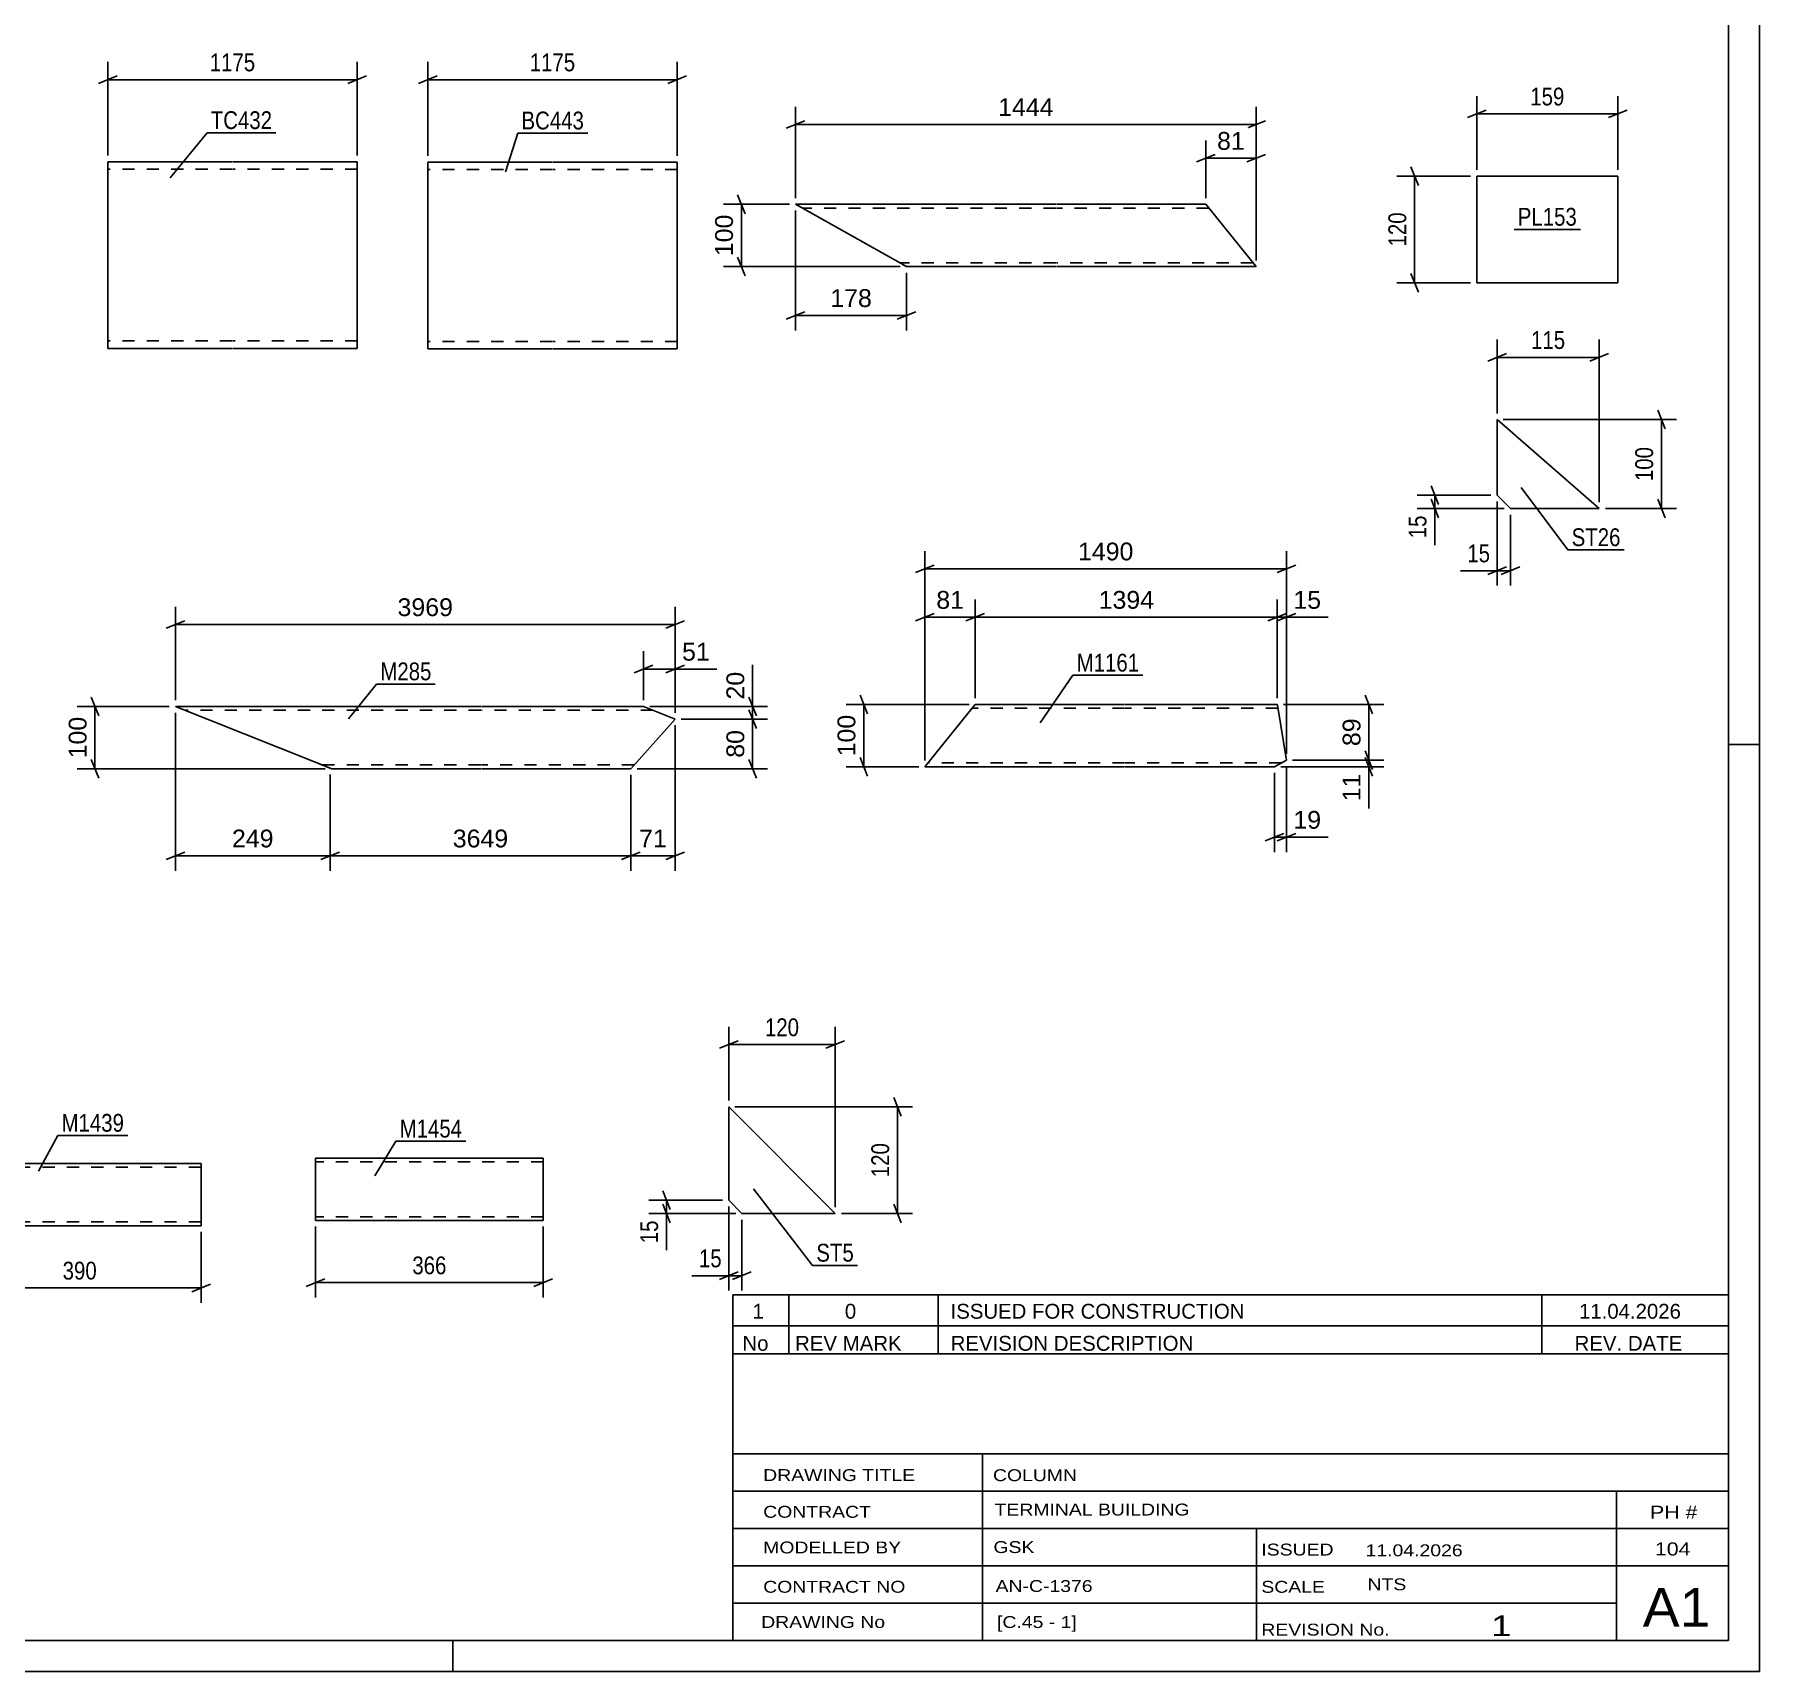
# Model space of a CAD drawing. Header units: millimetres. Extents: x 0 to 594, y 0 to 420.
# Drawn here: x 316.8 to 594, y 0 to 263.1 of the extents above; entities that cross this region are included whole.
import ezdxf

# ---------------------------------------------------------------- set-up
doc = ezdxf.new("R2010")
doc.units = ezdxf.units.MM
doc.linetypes.add('DXK_LINE_DOT2', pattern=[3.9198, 1.9599, -1.9599])
doc.styles.add('Arial', font='ARIAL.TTF', dxfattribs={"height": 0.2})
doc.styles.add('Arial Narrow', font='ARIALN.TTF', dxfattribs={"height": 0.2})

# ---------------------------------------------------------------- blocks, each defined once
blk = doc.blocks.new('Unknown-348436457-1131')
at = {"color": 5, "linetype": 'Continuous'}
for p, q in [((594, 0), (594, 420)), ((589, 5), (589, 415)), ((594, 149), (589, 149)), ((5, 5), (589, 5)), ((384, 0), (384, 5)), ((0, 0), (594, 0))]:
    blk.add_line(p, q, dxfattribs=at)
blk = doc.blocks.new('Part-348436457-12562 - 12561')
at = {"color": 2, "linetype": 'Continuous'}
for p, q in [((480.9, 235.79), (439.09, 235.79)), ((456.9, 225.79), (439.09, 235.79)), ((505, 235.79), (481, 235.79)), ((512.12, 226.99), (505, 235.79)), ((480.9, 225.79), (456.9, 225.79)), ((513.09, 225.79), (481, 225.79)), ((513.09, 225.79), (512.12, 226.99))]:
    blk.add_line(p, q, dxfattribs=at)
at = {"color": 7, "linetype": 'DXK_LINE_DOT2'}
for p, q in [((480.9, 235.19), (440.16, 235.19)), ((505.49, 235.19), (481, 235.19)), ((480.9, 226.39), (455.83, 226.39)), ((456.28, 226.14), (456.9, 225.79)), ((512.61, 226.39), (481, 226.39)), ((512.81, 226.14), (513.09, 225.79))]:
    blk.add_line(p, q, dxfattribs=at)
blk = doc.blocks.new('Part-348436457-8025 - 8024')
at = {"color": 2, "linetype": 'Continuous'}
for p, q in [((343.53, 81.64), (304.53, 81.64)), ((304.53, 81.64), (304.53, 71.73)), ((343.53, 72.84), (343.53, 81.64)), ((343.53, 71.64), (343.53, 72.84)), ((304.53, 71.73), (304.53, 71.64)), ((304.53, 71.64), (343.53, 71.64))]:
    blk.add_line(p, q, dxfattribs=at)
at = {"color": 7, "linetype": 'DXK_LINE_DOT2'}
for p, q in [((343.53, 81.04), (304.53, 81.04)), ((343.53, 81.04), (343.53, 80.99)), ((343.53, 80.99), (343.53, 81.04)), ((343.53, 80.9), (343.53, 80.99)), ((343.53, 80.99), (343.53, 80.9)), ((304.53, 72.24), (304.53, 72.28)), ((343.53, 72.24), (304.53, 72.24)), ((343.53, 72.28), (343.53, 72.61)), ((343.53, 72.24), (343.53, 72.28))]:
    blk.add_line(p, q, dxfattribs=at)
blk = doc.blocks.new('Part-348436457-12531 - 12530')
at = {"color": 2, "linetype": 'Continuous'}
for p, q in [((388.5, 155.09), (339.41, 155.09)), ((361.49, 146.29), (339.41, 155.09)), ((414.64, 155.09), (388.6, 155.09)), ((419.72, 153.06), (412.6, 145.09)), ((419.72, 153.06), (414.64, 155.09)), ((364.5, 145.09), (361.49, 146.29)), ((388.5, 145.09), (364.5, 145.09)), ((412.6, 145.09), (388.6, 145.09))]:
    blk.add_line(p, q, dxfattribs=at)
at = {"color": 7, "linetype": 'DXK_LINE_DOT2'}
for p, q in [((388.5, 154.49), (340.91, 154.49)), ((416.15, 154.49), (388.6, 154.49)), ((364.27, 145.18), (361.49, 146.29)), ((388.5, 145.69), (363, 145.69)), ((413.14, 145.69), (388.6, 145.69))]:
    blk.add_line(p, q, dxfattribs=at)
blk = doc.blocks.new('Part-348436457-12554 - 12553')
at = {"color": 2, "linetype": 'Continuous'}
for p, q in [((467.97, 155.41), (467, 154.21)), ((491.97, 155.41), (467.97, 155.41)), ((516.5, 155.41), (492.07, 155.41)), ((516.5, 155.41), (516.51, 155.32)), ((516.51, 155.32), (517.96, 146.47)), ((467, 154.21), (459.88, 145.41)), ((491.97, 145.41), (459.88, 145.41)), ((516.07, 145.41), (492.07, 145.41)), ((517.96, 146.47), (516.07, 145.41))]:
    blk.add_line(p, q, dxfattribs=at)
at = {"color": 7, "linetype": 'DXK_LINE_DOT2'}
for p, q in [((467.69, 155.06), (467.97, 155.41)), ((491.97, 154.81), (467.48, 154.81)), ((516.6, 154.81), (492.07, 154.81)), ((491.97, 146.01), (460.37, 146.01)), ((517.14, 146.01), (492.07, 146.01))]:
    blk.add_line(p, q, dxfattribs=at)
blk = doc.blocks.new('Part-348436457-8083 - 8082')
at = {"color": 2, "linetype": 'Continuous'}
for p, q in [((551.82, 201.2), (551.82, 189.05)), ((568.25, 186.91), (551.82, 201.2)), ((551.82, 189.05), (553.96, 186.91)), ((553.96, 186.91), (568.25, 186.91))]:
    blk.add_line(p, q, dxfattribs=at)
blk = doc.blocks.new('Part-348436457-7874 - 7873')
at = {"color": 2, "linetype": 'Continuous'}
for p, q in [((348.53, 242.64), (328.53, 242.64)), ((328.53, 215.04), (328.53, 242.64)), ((368.63, 242.64), (348.63, 242.64)), ((368.63, 242.64), (368.63, 241.93)), ((368.63, 241.93), (368.63, 240.24)), ((368.63, 212.64), (368.63, 240.24)), ((328.53, 215.04), (328.53, 212.64)), ((328.53, 212.64), (348.53, 212.64)), ((348.63, 212.64), (368.63, 212.64))]:
    blk.add_line(p, q, dxfattribs=at)
at = {"color": 7, "linetype": 'DXK_LINE_DOT2'}
for p, q in [((348.53, 241.44), (328.53, 241.44)), ((368.63, 241.44), (348.63, 241.44)), ((368.63, 241.93), (368.63, 241.44)), ((368.63, 240.24), (368.63, 241.15)), ((328.53, 212.82), (328.53, 215.04)), ((328.53, 213.84), (328.53, 213.93)), ((348.53, 213.84), (328.53, 213.84)), ((368.63, 213.84), (348.63, 213.84)), ((368.63, 213.84), (368.63, 213.93))]:
    blk.add_line(p, q, dxfattribs=at)
blk = doc.blocks.new('Part-348436457-7884 - 7883')
at = {"color": 2, "linetype": 'Continuous'}
for p, q in [((399.97, 242.57), (379.97, 242.57)), ((379.97, 214.97), (379.97, 242.57)), ((420.07, 242.57), (400.07, 242.57)), ((420.07, 242.57), (420.07, 241.87)), ((420.07, 241.87), (420.07, 240.17)), ((420.07, 212.57), (420.07, 240.17)), ((379.97, 214.97), (379.97, 212.57)), ((379.97, 212.57), (399.97, 212.57)), ((400.07, 212.57), (420.07, 212.57))]:
    blk.add_line(p, q, dxfattribs=at)
at = {"color": 7, "linetype": 'DXK_LINE_DOT2'}
for p, q in [((399.97, 241.37), (379.97, 241.37)), ((420.07, 241.37), (400.07, 241.37)), ((420.07, 241.87), (420.07, 241.37)), ((420.07, 240.17), (420.07, 241.09)), ((379.97, 212.75), (379.97, 214.97)), ((379.97, 213.77), (379.97, 213.86)), ((399.97, 213.77), (379.97, 213.77)), ((420.07, 213.77), (400.07, 213.77)), ((420.07, 213.77), (420.07, 213.86))]:
    blk.add_line(p, q, dxfattribs=at)
blk = doc.blocks.new('Part-348436457-7896 - 7895')
at = {"color": 2, "linetype": 'Continuous'}
for p, q in [((428.33, 90.75), (428.33, 75.75)), ((428.33, 90.75), (445.47, 73.61)), ((428.33, 75.75), (430.47, 73.61)), ((430.47, 73.61), (445.47, 73.61))]:
    blk.add_line(p, q, dxfattribs=at)
blk = doc.blocks.new('Part-348436457-7973 - 7972')
at = {"color": 2, "linetype": 'Continuous'}
for p, q in [((548.57, 223.19), (548.57, 240.33)), ((548.57, 240.33), (571.24, 240.33)), ((571.24, 240.33), (571.24, 223.19)), ((571.24, 223.19), (548.57, 223.19))]:
    blk.add_line(p, q, dxfattribs=at)
blk = doc.blocks.new('Part-348436457-8007 - 8006')
at = {"color": 2, "linetype": 'Continuous'}
for p, q in [((361.93, 82.49), (361.93, 81.29)), ((398.53, 82.49), (361.93, 82.49)), ((361.93, 73.69), (361.93, 81.29)), ((398.53, 82.49), (398.53, 82.4)), ((398.53, 82.4), (398.53, 81.29)), ((398.53, 72.49), (398.53, 81.29)), ((361.93, 72.58), (361.93, 73.69)), ((361.93, 72.49), (361.93, 72.58)), ((398.53, 72.49), (361.93, 72.49))]:
    blk.add_line(p, q, dxfattribs=at)
at = {"color": 7, "linetype": 'DXK_LINE_DOT2'}
for p, q in [((398.53, 81.89), (361.93, 81.89)), ((398.53, 81.29), (398.53, 82.14)), ((361.93, 73.69), (361.93, 72.84)), ((361.93, 73.09), (361.93, 73.13)), ((398.53, 73.09), (361.93, 73.09)), ((361.93, 72.49), (361.93, 72.49)), ((398.53, 73.09), (398.53, 73.13))]:
    blk.add_line(p, q, dxfattribs=at)
blk = doc.blocks.new('StraightDimension-348436457-12641 - 12561')
at = {"color": 7, "linetype": 'Continuous'}
for p, q in [((438.09, 235.79), (427.52, 235.79)), ((429.77, 237.29), (430.97, 234.29)), ((430.37, 225.79), (430.37, 235.79)), ((455.9, 225.79), (427.52, 225.79)), ((430.97, 224.29), (429.77, 227.29))]:
    blk.add_line(p, q, dxfattribs=at)
at = {"color": 0}
blk.add_wipeout([(429.62, 234.73), (425.42, 234.73), (425.42, 226.86), (429.62, 226.86)], dxfattribs=at)
at = {"color": 3, "style": 'Arial'}
blk.add_text('100', height=2.865, rotation=90.0002, dxfattribs=at).set_placement((429.02, 227.46))
blk = doc.blocks.new('StraightDimension-348436457-12585 - 12561')
at = {"color": 7, "linetype": 'Continuous'}
for p, q in [((439.09, 236.79), (439.09, 251.48)), ((513.09, 226.79), (513.09, 251.48)), ((440.59, 249.23), (437.59, 248.03)), ((439.09, 248.63), (513.09, 248.63)), ((511.59, 248.03), (514.59, 249.23))]:
    blk.add_line(p, q, dxfattribs=at)
at = {"color": 0}
blk.add_wipeout([(481.14, 249.38), (481.14, 253.58), (471.04, 253.58), (471.04, 249.38)], dxfattribs=at)
at = {"color": 3, "style": 'Arial'}
blk.add_text('1444', height=2.865, dxfattribs=at).set_placement((471.64, 249.98))
blk = doc.blocks.new('StraightDimension-348436457-12596 - 12561')
at = {"color": 7, "linetype": 'Continuous'}
for p, q in [((505, 236.79), (505, 246.05)), ((513.09, 226.79), (513.09, 246.05)), ((503.5, 242.6), (506.5, 243.8)), ((505, 243.2), (513.09, 243.2)), ((514.59, 243.8), (511.59, 242.6))]:
    blk.add_line(p, q, dxfattribs=at)
at = {"color": 0}
blk.add_wipeout([(511.87, 243.95), (511.87, 248.15), (506.22, 248.15), (506.22, 243.95)], dxfattribs=at)
at = {"color": 3, "style": 'Arial'}
blk.add_text('81', height=2.865, dxfattribs=at).set_placement((506.82, 244.55))
blk = doc.blocks.new('StraightDimension-348436457-12622 - 12561')
at = {"color": 7, "linetype": 'Continuous'}
for p, q in [((439.09, 234.79), (439.09, 215.54)), ((456.9, 224.79), (456.9, 215.54)), ((440.59, 218.54), (437.59, 217.34)), ((439.09, 217.94), (456.9, 217.94)), ((455.4, 217.34), (458.4, 218.54))]:
    blk.add_line(p, q, dxfattribs=at)
at = {"color": 0}
blk.add_wipeout([(451.93, 218.69), (451.93, 222.89), (444.06, 222.89), (444.06, 218.69)], dxfattribs=at)
at = {"color": 3, "style": 'Arial'}
blk.add_text('178', height=2.865, dxfattribs=at).set_placement((444.66, 219.29))
blk = doc.blocks.new('StraightDimension-348436457-8678 - 8024')
at = {"color": 7, "linetype": 'Continuous'}
for p, q in [((304.53, 70.64), (304.53, 59.24)), ((343.53, 70.64), (343.53, 59.24)), ((306.03, 62.24), (303.03, 61.04)), ((304.53, 61.64), (343.53, 61.64)), ((342.03, 61.04), (345.03, 62.24))]:
    blk.add_line(p, q, dxfattribs=at)
at = {"color": 0}
blk.add_wipeout([(327.37, 62.39), (327.37, 66.59), (320.69, 66.59), (320.69, 62.39)], dxfattribs=at)
at = {"color": 3, "style": 'Arial Narrow'}
blk.add_text('390', height=2.863, dxfattribs=at).set_placement((321.29, 62.99))
blk = doc.blocks.new('StraightDimension-348436457-12684 - 12530')
at = {"color": 7, "linetype": 'Continuous'}
for p, q in [((419.72, 152.06), (419.72, 128.69)), ((412.6, 144.09), (412.6, 128.69)), ((411.1, 130.49), (414.1, 131.69)), ((412.6, 131.09), (419.72, 131.09)), ((421.22, 131.69), (418.22, 130.49))]:
    blk.add_line(p, q, dxfattribs=at)
at = {"color": 0}
blk.add_wipeout([(418.98, 131.84), (418.98, 136.04), (413.34, 136.04), (413.34, 131.84)], dxfattribs=at)
at = {"color": 3, "style": 'Arial'}
blk.add_text('71', height=2.865, dxfattribs=at).set_placement((413.94, 132.44))
blk = doc.blocks.new('StraightDimension-348436457-12685 - 12530')
at = {"color": 7, "linetype": 'Continuous'}
for p, q in [((364.27, 144.18), (364.27, 128.69)), ((412.6, 144.09), (412.6, 128.69)), ((365.77, 131.69), (362.77, 130.49)), ((364.27, 131.09), (412.6, 131.09)), ((411.1, 130.49), (414.1, 131.69))]:
    blk.add_line(p, q, dxfattribs=at)
at = {"color": 0}
blk.add_wipeout([(393.48, 131.84), (393.48, 136.04), (383.39, 136.04), (383.39, 131.84)], dxfattribs=at)
at = {"color": 3, "style": 'Arial'}
blk.add_text('3649', height=2.865, dxfattribs=at).set_placement((383.99, 132.44))
blk = doc.blocks.new('StraightDimension-348436457-12762 - 12530')
at = {"color": 7, "linetype": 'Continuous'}
for p, q in [((431.58, 156.59), (432.78, 153.59)), ((415.64, 155.09), (434.58, 155.09)), ((420.72, 153.06), (434.58, 153.06)), ((432.78, 151.56), (431.58, 154.56)), ((432.18, 153.06), (432.18, 155.09))]:
    blk.add_line(p, q, dxfattribs=at)
at = {"color": 0}
blk.add_wipeout([(431.43, 161.26), (427.23, 161.26), (427.23, 155.61), (431.43, 155.61)], dxfattribs=at)
at = {"color": 7, "linetype": 'Continuous'}
blk.add_line((432.18, 155.09), (432.18, 161.78), dxfattribs=at)
blk.add_line((432.18, 155.09), (432.18, 161.78), dxfattribs=at)
at = {"color": 3, "style": 'Arial'}
blk.add_text('20', height=2.865, rotation=90.0002, dxfattribs=at).set_placement((430.83, 156.21))
blk = doc.blocks.new('StraightDimension-348436457-12666 - 12530')
at = {"color": 7, "linetype": 'Continuous'}
for p, q in [((339.41, 156.09), (339.41, 171.11)), ((419.72, 154.06), (419.72, 171.11)), ((340.91, 168.86), (337.91, 167.66)), ((339.41, 168.26), (419.72, 168.26)), ((418.22, 167.66), (421.22, 168.86))]:
    blk.add_line(p, q, dxfattribs=at)
at = {"color": 0}
blk.add_wipeout([(384.61, 169.01), (384.61, 173.21), (374.51, 173.21), (374.51, 169.01)], dxfattribs=at)
at = {"color": 3, "style": 'Arial'}
blk.add_text('3969', height=2.865, dxfattribs=at).set_placement((375.11, 169.61))
blk = doc.blocks.new('StraightDimension-348436457-12686 - 12530')
at = {"color": 7, "linetype": 'Continuous'}
for p, q in [((339.41, 154.09), (339.41, 128.69)), ((364.27, 144.18), (364.27, 128.69)), ((340.91, 131.69), (337.91, 130.49)), ((339.41, 131.09), (364.27, 131.09)), ((362.77, 130.49), (365.77, 131.69))]:
    blk.add_line(p, q, dxfattribs=at)
at = {"color": 0}
blk.add_wipeout([(355.77, 131.84), (355.77, 136.04), (347.9, 136.04), (347.9, 131.84)], dxfattribs=at)
at = {"color": 3, "style": 'Arial'}
blk.add_text('249', height=2.865, dxfattribs=at).set_placement((348.5, 132.44))
blk = doc.blocks.new('StraightDimension-348436457-12737 - 12530')
at = {"color": 7, "linetype": 'Continuous'}
for p, q in [((325.88, 156.59), (327.08, 153.59)), ((338.41, 155.09), (323.63, 155.09)), ((326.48, 145.09), (326.48, 155.09)), ((363.5, 145.09), (323.63, 145.09)), ((327.08, 143.59), (325.88, 146.59))]:
    blk.add_line(p, q, dxfattribs=at)
at = {"color": 0}
blk.add_wipeout([(325.73, 154.02), (321.53, 154.02), (321.53, 146.15), (325.73, 146.15)], dxfattribs=at)
at = {"color": 3, "style": 'Arial'}
blk.add_text('100', height=2.865, rotation=90.0002, dxfattribs=at).set_placement((325.13, 146.75))
blk = doc.blocks.new('StraightDimension-348436457-12763 - 12530')
at = {"color": 7, "linetype": 'Continuous'}
for p, q in [((420.72, 153.06), (434.58, 153.06)), ((431.58, 154.56), (432.78, 151.56)), ((432.18, 145.09), (432.18, 153.06)), ((413.6, 145.09), (434.58, 145.09)), ((432.78, 143.59), (431.58, 146.59))]:
    blk.add_line(p, q, dxfattribs=at)
at = {"color": 0}
blk.add_wipeout([(431.43, 151.9), (427.23, 151.9), (427.23, 146.25), (431.43, 146.25)], dxfattribs=at)
at = {"color": 3, "style": 'Arial'}
blk.add_text('80', height=2.865, rotation=90.0002, dxfattribs=at).set_placement((430.83, 146.85))
blk = doc.blocks.new('StraightDimension-348436457-12813 - 12530')
at = {"color": 7, "linetype": 'Continuous'}
for p, q in [((414.64, 156.09), (414.64, 163.96)), ((419.72, 154.06), (419.72, 163.96)), ((413.14, 160.51), (416.14, 161.71)), ((414.64, 161.11), (419.72, 161.11)), ((421.22, 161.71), (418.22, 160.51))]:
    blk.add_line(p, q, dxfattribs=at)
at = {"color": 0}
blk.add_wipeout([(425.89, 161.86), (425.89, 166.06), (420.24, 166.06), (420.24, 161.86)], dxfattribs=at)
at = {"color": 7, "linetype": 'Continuous'}
blk.add_line((419.72, 161.11), (426.41, 161.11), dxfattribs=at)
blk.add_line((419.72, 161.11), (426.41, 161.11), dxfattribs=at)
at = {"color": 3, "style": 'Arial'}
blk.add_text('51', height=2.865, dxfattribs=at).set_placement((420.84, 162.46))
blk = doc.blocks.new('StraightDimension-348436457-12862 - 12553')
at = {"color": 7, "linetype": 'Continuous'}
for p, q in [((516.5, 156.41), (516.5, 172.29)), ((517.96, 147.47), (517.96, 172.29)), ((515, 168.84), (518, 170.04)), ((519.46, 170.04), (516.46, 168.84)), ((516.5, 169.44), (517.96, 169.44))]:
    blk.add_line(p, q, dxfattribs=at)
at = {"color": 0}
blk.add_wipeout([(524.13, 170.19), (524.13, 174.39), (518.49, 174.39), (518.49, 170.19)], dxfattribs=at)
at = {"color": 7, "linetype": 'Continuous'}
blk.add_line((517.96, 169.44), (524.66, 169.44), dxfattribs=at)
blk.add_line((517.96, 169.44), (524.66, 169.44), dxfattribs=at)
at = {"color": 3, "style": 'Arial'}
blk.add_text('15', height=2.865, dxfattribs=at).set_placement((519.09, 170.79))
blk = doc.blocks.new('StraightDimension-348436457-12863 - 12553')
at = {"color": 7, "linetype": 'Continuous'}
for p, q in [((467.97, 156.41), (467.97, 172.29)), ((516.5, 156.41), (516.5, 172.29)), ((469.47, 170.04), (466.47, 168.84)), ((467.97, 169.44), (516.5, 169.44)), ((515, 168.84), (518, 170.04))]:
    blk.add_line(p, q, dxfattribs=at)
at = {"color": 0}
blk.add_wipeout([(497.28, 170.19), (497.28, 174.39), (487.19, 174.39), (487.19, 170.19)], dxfattribs=at)
at = {"color": 3, "style": 'Arial'}
blk.add_text('1394', height=2.865, dxfattribs=at).set_placement((487.79, 170.79))
blk = doc.blocks.new('StraightDimension-348436457-12939 - 12553')
at = {"color": 7, "linetype": 'Continuous'}
for p, q in [((517.5, 155.41), (533.62, 155.41)), ((530.62, 156.91), (531.82, 153.91)), ((531.22, 146.47), (531.22, 155.41)), ((531.82, 144.97), (530.62, 147.97)), ((518.96, 146.47), (533.62, 146.47))]:
    blk.add_line(p, q, dxfattribs=at)
at = {"color": 0}
blk.add_wipeout([(530.47, 153.76), (526.27, 153.76), (526.27, 148.12), (530.47, 148.12)], dxfattribs=at)
at = {"color": 3, "style": 'Arial'}
blk.add_text('89', height=2.865, rotation=90.0002, dxfattribs=at).set_placement((529.87, 148.72))
blk = doc.blocks.new('StraightDimension-348436457-12851 - 12553')
at = {"color": 7, "linetype": 'Continuous'}
for p, q in [((461.38, 177.82), (458.38, 176.62)), ((459.88, 146.41), (459.88, 180.07)), ((516.46, 176.62), (519.46, 177.82)), ((517.96, 147.47), (517.96, 180.07)), ((459.88, 177.22), (517.96, 177.22))]:
    blk.add_line(p, q, dxfattribs=at)
at = {"color": 0}
blk.add_wipeout([(493.97, 177.97), (493.97, 182.17), (483.87, 182.17), (483.87, 177.97)], dxfattribs=at)
at = {"color": 3, "style": 'Arial'}
blk.add_text('1490', height=2.865, dxfattribs=at).set_placement((484.47, 178.57))
blk = doc.blocks.new('StraightDimension-348436457-12864 - 12553')
at = {"color": 7, "linetype": 'Continuous'}
for p, q in [((459.88, 146.41), (459.88, 172.29)), ((467.97, 156.41), (467.97, 172.29)), ((458.38, 168.84), (461.38, 170.04)), ((459.88, 169.44), (467.97, 169.44)), ((469.47, 170.04), (466.47, 168.84))]:
    blk.add_line(p, q, dxfattribs=at)
at = {"color": 0}
blk.add_wipeout([(466.75, 170.19), (466.75, 174.39), (461.1, 174.39), (461.1, 170.19)], dxfattribs=at)
at = {"color": 3, "style": 'Arial'}
blk.add_text('81', height=2.865, dxfattribs=at).set_placement((461.7, 170.79))
blk = doc.blocks.new('StraightDimension-348436457-12921 - 12553')
at = {"color": 7, "linetype": 'Continuous'}
for p, q in [((466.97, 155.41), (447.19, 155.41)), ((449.44, 156.91), (450.64, 153.91)), ((450.04, 145.41), (450.04, 155.41)), ((458.88, 145.41), (447.19, 145.41)), ((450.64, 143.91), (449.44, 146.91))]:
    blk.add_line(p, q, dxfattribs=at)
at = {"color": 0}
blk.add_wipeout([(449.29, 154.34), (445.09, 154.34), (445.09, 146.47), (449.29, 146.47)], dxfattribs=at)
at = {"color": 3, "style": 'Arial'}
blk.add_text('100', height=2.865, rotation=90.0002, dxfattribs=at).set_placement((448.69, 147.07))
blk = doc.blocks.new('StraightDimension-348436457-12940 - 12553')
at = {"color": 7, "linetype": 'Continuous'}
for p, q in [((530.62, 147.97), (531.82, 144.97)), ((517.07, 145.41), (533.62, 145.41)), ((518.96, 146.47), (533.62, 146.47)), ((531.82, 143.91), (530.62, 146.91)), ((531.22, 145.41), (531.22, 146.47))]:
    blk.add_line(p, q, dxfattribs=at)
at = {"color": 0}
blk.add_wipeout([(530.47, 144.88), (526.27, 144.88), (526.27, 139.24), (530.47, 139.24)], dxfattribs=at)
at = {"color": 7, "linetype": 'Continuous'}
blk.add_line((531.22, 145.41), (531.22, 138.71), dxfattribs=at)
blk.add_line((531.22, 145.41), (531.22, 138.71), dxfattribs=at)
at = {"color": 3, "style": 'Arial'}
blk.add_text('11', height=2.865, rotation=90.0002, dxfattribs=at).set_placement((529.87, 139.84))
blk = doc.blocks.new('StraightDimension-348436457-12989 - 12553')
at = {"color": 7, "linetype": 'Continuous'}
for p, q in [((516.07, 144.41), (516.07, 131.69)), ((517.96, 145.47), (517.96, 131.69)), ((514.57, 133.49), (517.57, 134.69)), ((516.07, 134.09), (517.96, 134.09)), ((519.46, 134.69), (516.46, 133.49))]:
    blk.add_line(p, q, dxfattribs=at)
at = {"color": 0}
blk.add_wipeout([(524.13, 134.84), (524.13, 139.04), (518.49, 139.04), (518.49, 134.84)], dxfattribs=at)
at = {"color": 7, "linetype": 'Continuous'}
blk.add_line((517.96, 134.09), (524.66, 134.09), dxfattribs=at)
blk.add_line((517.96, 134.09), (524.66, 134.09), dxfattribs=at)
at = {"color": 3, "style": 'Arial'}
blk.add_text('19', height=2.865, dxfattribs=at).set_placement((519.09, 135.44))
blk = doc.blocks.new('StraightDimension-348436457-8928 - 8082')
at = {"color": 7, "linetype": 'Continuous'}
for p, q in [((550.82, 189.05), (538.97, 189.05)), ((541.22, 190.55), (542.42, 187.55)), ((541.82, 186.91), (541.82, 189.05)), ((552.96, 186.91), (538.97, 186.91)), ((542.42, 185.41), (541.22, 188.41))]:
    blk.add_line(p, q, dxfattribs=at)
at = {"color": 0}
blk.add_wipeout([(541.07, 186.39), (536.87, 186.39), (536.87, 181.53), (541.07, 181.53)], dxfattribs=at)
at = {"color": 7, "linetype": 'Continuous'}
blk.add_line((541.82, 186.91), (541.82, 181), dxfattribs=at)
blk.add_line((541.82, 186.91), (541.82, 181), dxfattribs=at)
at = {"color": 3, "style": 'Arial Narrow'}
blk.add_text('15', height=2.863, rotation=90.0002, dxfattribs=at).set_placement((540.47, 182.13))
blk = doc.blocks.new('StraightDimension-348436457-8920 - 8082')
at = {"color": 7, "linetype": 'Continuous'}
for p, q in [((551.82, 188.05), (551.82, 174.51)), ((553.96, 185.91), (553.96, 174.51)), ((550.32, 176.31), (553.32, 177.51)), ((555.46, 177.51), (552.46, 176.31)), ((551.82, 176.91), (553.96, 176.91))]:
    blk.add_line(p, q, dxfattribs=at)
at = {"color": 0}
blk.add_wipeout([(551.3, 177.66), (551.3, 181.86), (546.44, 181.86), (546.44, 177.66)], dxfattribs=at)
at = {"color": 7, "linetype": 'Continuous'}
blk.add_line((551.82, 176.91), (545.92, 176.91), dxfattribs=at)
blk.add_line((551.82, 176.91), (545.92, 176.91), dxfattribs=at)
at = {"color": 3, "style": 'Arial Narrow'}
blk.add_text('15', height=2.863, dxfattribs=at).set_placement((547.04, 178.26))
blk = doc.blocks.new('StraightDimension-348436457-8932 - 8082')
at = {"color": 7, "linetype": 'Continuous'}
for p, q in [((578.85, 199.7), (577.65, 202.7)), ((552.82, 201.2), (580.65, 201.2)), ((578.25, 186.91), (578.25, 201.2)), ((569.25, 186.91), (580.65, 186.91)), ((577.65, 188.41), (578.85, 185.41))]:
    blk.add_line(p, q, dxfattribs=at)
at = {"color": 0}
blk.add_wipeout([(577.5, 197.4), (573.3, 197.4), (573.3, 190.71), (577.5, 190.71)], dxfattribs=at)
at = {"color": 3, "style": 'Arial Narrow'}
blk.add_text('100', height=2.863, rotation=90.0002, dxfattribs=at).set_placement((576.9, 191.31))
blk = doc.blocks.new('StraightDimension-348436457-8924 - 8082')
at = {"color": 7, "linetype": 'Continuous'}
for p, q in [((551.82, 202.2), (551.82, 214.05)), ((568.25, 187.91), (568.25, 214.05)), ((553.32, 211.8), (550.32, 210.6)), ((551.82, 211.2), (568.25, 211.2)), ((566.75, 210.6), (569.75, 211.8))]:
    blk.add_line(p, q, dxfattribs=at)
at = {"color": 0}
blk.add_wipeout([(563.38, 211.95), (563.38, 216.15), (556.69, 216.15), (556.69, 211.95)], dxfattribs=at)
at = {"color": 3, "style": 'Arial Narrow'}
blk.add_text('115', height=2.863, dxfattribs=at).set_placement((557.29, 212.55))
blk = doc.blocks.new('StraightDimension-348436457-8450 - 7873')
at = {"color": 7, "linetype": 'Continuous'}
for p, q in [((328.53, 243.64), (328.53, 258.67)), ((368.63, 243.64), (368.63, 258.67)), ((330.03, 256.42), (327.03, 255.22)), ((328.53, 255.82), (368.63, 255.82)), ((367.13, 255.22), (370.13, 256.42))]:
    blk.add_line(p, q, dxfattribs=at)
at = {"color": 0}
blk.add_wipeout([(352.84, 256.57), (352.84, 260.77), (344.33, 260.77), (344.33, 256.57)], dxfattribs=at)
at = {"color": 3, "style": 'Arial Narrow'}
blk.add_text('1175', height=2.863, dxfattribs=at).set_placement((344.93, 257.17))
blk = doc.blocks.new('StraightDimension-348436457-8454 - 7883')
at = {"color": 7, "linetype": 'Continuous'}
for p, q in [((379.97, 243.57), (379.97, 258.67)), ((420.07, 243.57), (420.07, 258.67)), ((381.47, 256.42), (378.47, 255.22)), ((379.97, 255.82), (420.07, 255.82)), ((418.57, 255.22), (421.57, 256.42))]:
    blk.add_line(p, q, dxfattribs=at)
at = {"color": 0}
blk.add_wipeout([(404.28, 256.57), (404.28, 260.77), (395.76, 260.77), (395.76, 256.57)], dxfattribs=at)
at = {"color": 3, "style": 'Arial Narrow'}
blk.add_text('1175', height=2.863, dxfattribs=at).set_placement((396.36, 257.17))
blk = doc.blocks.new('StraightDimension-348436457-8466 - 7895')
at = {"color": 7, "linetype": 'Continuous'}
for p, q in [((427.33, 75.75), (415.48, 75.75)), ((417.73, 77.25), (418.93, 74.25)), ((418.93, 72.11), (417.73, 75.11)), ((418.33, 73.61), (418.33, 75.75)), ((429.47, 73.61), (415.48, 73.61))]:
    blk.add_line(p, q, dxfattribs=at)
at = {"color": 0}
blk.add_wipeout([(417.58, 73.08), (413.38, 73.08), (413.38, 68.23), (417.58, 68.23)], dxfattribs=at)
at = {"color": 7, "linetype": 'Continuous'}
blk.add_line((418.33, 73.61), (418.33, 67.7), dxfattribs=at)
blk.add_line((418.33, 73.61), (418.33, 67.7), dxfattribs=at)
at = {"color": 3, "style": 'Arial Narrow'}
blk.add_text('15', height=2.863, rotation=90.0002, dxfattribs=at).set_placement((416.98, 68.83))
blk = doc.blocks.new('StraightDimension-348436457-8458 - 7895')
at = {"color": 7, "linetype": 'Continuous'}
for p, q in [((428.33, 74.75), (428.33, 61.21)), ((430.47, 72.61), (430.47, 61.21)), ((426.83, 63.01), (429.83, 64.21)), ((431.97, 64.21), (428.97, 63.01)), ((428.33, 63.61), (430.47, 63.61))]:
    blk.add_line(p, q, dxfattribs=at)
at = {"color": 0}
blk.add_wipeout([(427.8, 64.36), (427.8, 68.56), (422.95, 68.56), (422.95, 64.36)], dxfattribs=at)
at = {"color": 7, "linetype": 'Continuous'}
blk.add_line((428.33, 63.61), (422.42, 63.61), dxfattribs=at)
blk.add_line((428.33, 63.61), (422.42, 63.61), dxfattribs=at)
at = {"color": 3, "style": 'Arial Narrow'}
blk.add_text('15', height=2.863, dxfattribs=at).set_placement((423.55, 64.96))
blk = doc.blocks.new('StraightDimension-348436457-8470 - 7895')
at = {"color": 7, "linetype": 'Continuous'}
for p, q in [((456.07, 89.25), (454.87, 92.25)), ((429.33, 90.75), (457.87, 90.75)), ((455.47, 73.61), (455.47, 90.75)), ((454.87, 75.11), (456.07, 72.11)), ((446.47, 73.61), (457.87, 73.61))]:
    blk.add_line(p, q, dxfattribs=at)
at = {"color": 0}
blk.add_wipeout([(454.72, 85.52), (450.52, 85.52), (450.52, 78.84), (454.72, 78.84)], dxfattribs=at)
at = {"color": 3, "style": 'Arial Narrow'}
blk.add_text('120', height=2.863, rotation=90.0002, dxfattribs=at).set_placement((454.12, 79.44))
blk = doc.blocks.new('StraightDimension-348436457-8462 - 7895')
at = {"color": 7, "linetype": 'Continuous'}
for p, q in [((428.33, 91.75), (428.33, 103.6)), ((445.47, 74.61), (445.47, 103.6)), ((429.83, 101.35), (426.83, 100.15)), ((428.33, 100.75), (445.47, 100.75)), ((443.97, 100.15), (446.97, 101.35))]:
    blk.add_line(p, q, dxfattribs=at)
at = {"color": 0}
blk.add_wipeout([(440.24, 101.5), (440.24, 105.7), (433.56, 105.7), (433.56, 101.5)], dxfattribs=at)
at = {"color": 3, "style": 'Arial Narrow'}
blk.add_text('120', height=2.863, dxfattribs=at).set_placement((434.16, 102.1))
blk = doc.blocks.new('StraightDimension-348436457-8544 - 7972')
at = {"color": 7, "linetype": 'Continuous'}
for p, q in [((539.17, 238.83), (537.97, 241.83)), ((547.57, 240.33), (535.72, 240.33)), ((538.57, 223.19), (538.57, 240.33)), ((537.97, 224.69), (539.17, 221.69)), ((547.57, 223.19), (535.72, 223.19))]:
    blk.add_line(p, q, dxfattribs=at)
at = {"color": 0}
blk.add_wipeout([(537.82, 235.1), (533.62, 235.1), (533.62, 228.42), (537.82, 228.42)], dxfattribs=at)
at = {"color": 3, "style": 'Arial Narrow'}
blk.add_text('120', height=2.863, rotation=90.0002, dxfattribs=at).set_placement((537.22, 229.02))
blk = doc.blocks.new('StraightDimension-348436457-8548 - 7972')
at = {"color": 7, "linetype": 'Continuous'}
for p, q in [((548.57, 241.33), (548.57, 253.18)), ((571.24, 241.33), (571.24, 253.18)), ((550.07, 250.93), (547.07, 249.73)), ((548.57, 250.33), (571.24, 250.33)), ((569.74, 249.73), (572.74, 250.93))]:
    blk.add_line(p, q, dxfattribs=at)
at = {"color": 0}
blk.add_wipeout([(563.24, 251.08), (563.24, 255.28), (556.56, 255.28), (556.56, 251.08)], dxfattribs=at)
at = {"color": 3, "style": 'Arial Narrow'}
blk.add_text('159', height=2.863, dxfattribs=at).set_placement((557.16, 251.68))
blk = doc.blocks.new('StraightDimension-348436457-8638 - 8006')
at = {"color": 7, "linetype": 'Continuous'}
for p, q in [((361.93, 71.49), (361.93, 60.09)), ((398.53, 71.49), (398.53, 60.09)), ((363.43, 63.09), (360.43, 61.89)), ((361.93, 62.49), (398.53, 62.49)), ((397.03, 61.89), (400.03, 63.09))]:
    blk.add_line(p, q, dxfattribs=at)
at = {"color": 0}
blk.add_wipeout([(383.57, 63.24), (383.57, 67.44), (376.89, 67.44), (376.89, 63.24)], dxfattribs=at)
at = {"color": 3, "style": 'Arial Narrow'}
blk.add_text('366', height=2.863, dxfattribs=at).set_placement((377.49, 63.84))
blk = doc.blocks.new('Mark-348436457-9023 - 8024')
at = {"color": 0}
blk.add_wipeout([(331.17, 86.75), (331.17, 89.75), (321.11, 89.75), (321.11, 86.75)], dxfattribs=at)
blk.add_wipeout([(331.17, 86.75), (331.17, 89.75), (321.11, 89.75), (321.11, 86.75)], dxfattribs=at)
at = {"color": 30, "linetype": 'Continuous'}
for p, q in [((317.4, 80.39), (320.51, 86.15)), ((320.51, 86.15), (331.77, 86.15))]:
    blk.add_line(p, q, dxfattribs=at)
at = {"color": 3, "style": 'Arial Narrow'}
blk.add_text('M1439', height=2.863, dxfattribs=at).set_placement((321.11, 86.75))
blk = doc.blocks.new('Unknown-348436457-14472')
at = {"color": 7, "linetype": 'Continuous'}
for p, q in [((429, 51.05), (429, 5)), ((429, 51.05), (589, 51.05)), ((589, 51), (589, 5)), ((429, 35), (589, 35)), ((469.14, 35), (469.14, 5)), ((429, 29), (589, 29)), ((571, 5.05), (571, 29.05)), ((429, 23), (589, 23)), ((513.14, 23), (513.14, 5)), ((429, 17), (589, 17)), ((429, 11), (571, 11)), ((429, 5), (589, 5))]:
    blk.add_line(p, q, dxfattribs=at)
at = {"color": 7, "style": 'Arial Narrow'}
for s, height, width, p in [('DRAWING TITLE', 1.9089, 1.425378, (433.88, 30.61)), ('COLUMN', 1.909, 1.425378, (470.81, 30.59)), ('CONTRACT', 1.909, 1.425378, (433.88, 24.71)), ('TERMINAL BUILDING', 1.9089, 1.425378, (471.06, 25.07)), ('MODELLED BY', 1.9089, 1.425378, (433.88, 18.98)), ('GSK', 1.909, 1.425378, (470.88, 19.04)), ('ISSUED', 1.909, 1.425378, (513.94, 18.64)), ('11.04.2026', 1.909, 1.425378, (530.69, 18.52)), ('CONTRACT NO', 1.9089, 1.425378, (433.88, 12.66)), ('AN-C-1376', 1.909, 1.425378, (471.23, 12.78)), ('SCALE', 1.909, 1.425378, (513.94, 12.65)), ('A1', 6.204, 1.25, (575.24, 7.2)), ('DRAWING No', 1.909, 1.425378, (433.56, 7)), ('[C.45 - 1]', 1.909, 1.425378, (471.46, 6.99)), ('1', 3.34, 1.5, (550.91, 5.68)), ('REVISION No.', 1.9089, 1.425378, (513.94, 5.77))]:
    blk.add_text(s, height=height, dxfattribs=dict(at, width=width)).set_placement(p)
at = {"color": 7, "linetype": 'Continuous', "style": 'Arial Narrow'}
for s, height, width, p in [('PH #', 2.1, 1.42538, (576.4, 24.55)), ('104', 2.1, 1.42538, (577.19, 18.65)), ('NTS', 1.909, 1.425378, (531, 13.05))]:
    blk.add_text(s, height=height, dxfattribs=dict(at, width=width)).set_placement(p)
blk = doc.blocks.new('Unknown-348436457-14473')
at = {"color": 7, "linetype": 'Continuous'}
for p, q in [((429, 60.55), (589, 60.55)), ((589, 60.55), (429, 60.55)), ((429, 60.55), (429, 55.55)), ((438, 60.55), (438, 55.55)), ((462, 60.55), (462, 55.55)), ((559, 60.55), (559, 55.55)), ((589, 60.55), (589, 55.55)), ((429, 55.55), (589, 55.55)), ((429, 55.55), (429, 51.05)), ((429, 55.55), (589, 55.55)), ((438, 55.55), (438, 51.05)), ((462, 55.55), (462, 51.05)), ((559, 55.55), (559, 51.05)), ((589, 55.55), (589, 51.05)), ((589, 51.05), (429, 51.05))]:
    blk.add_line(p, q, dxfattribs=at)
at = {"color": 7, "linetype": 'Continuous', "style": 'Arial Narrow'}
for s, height, width, p in [('1', 2.39, 1.196471, (432.16, 56.7)), ('0', 2.39, 1.196471, (447, 56.7)), ('ISSUED FOR CONSTRUCTION', 2.3861, 1.196471, (464, 56.7)), ('11.04.2026', 2.386, 1.196471, (565, 56.7)), ('No', 2.386, 1.2, (430.54, 51.55)), ('REV MARK', 2.386, 1.2, (439, 51.55)), ('REVISION DESCRIPTION', 2.3861, 1.2, (464, 51.55)), ('REV. DATE', 2.386, 1.2, (564.28, 51.55))]:
    blk.add_text(s, height=height, dxfattribs=dict(at, width=width)).set_placement(p)
blk = doc.blocks.new('Mark-348436457-12844 - 12530')
at = {"color": 0}
blk.add_wipeout([(380.57, 159.3), (380.57, 162.3), (372.35, 162.3), (372.35, 159.3)], dxfattribs=at)
blk.add_wipeout([(380.57, 159.3), (380.57, 162.3), (372.35, 162.3), (372.35, 159.3)], dxfattribs=at)
at = {"color": 30, "linetype": 'Continuous'}
for p, q in [((367.25, 153.11), (371.75, 158.7)), ((371.75, 158.7), (381.17, 158.7))]:
    blk.add_line(p, q, dxfattribs=at)
at = {"color": 3, "style": 'Arial Narrow'}
blk.add_text('M285', height=2.863, dxfattribs=at).set_placement((372.35, 159.3))
blk = doc.blocks.new('Mark-348436457-13013 - 12553')
at = {"color": 0}
blk.add_wipeout([(494.31, 160.7), (494.31, 163.7), (484.26, 163.7), (484.26, 160.7)], dxfattribs=at)
blk.add_wipeout([(494.31, 160.7), (494.31, 163.7), (484.26, 163.7), (484.26, 160.7)], dxfattribs=at)
at = {"color": 30, "linetype": 'Continuous'}
for p, q in [((478.39, 152.44), (483.66, 160.1)), ((483.66, 160.1), (494.91, 160.1))]:
    blk.add_line(p, q, dxfattribs=at)
at = {"color": 3, "style": 'Arial Narrow'}
blk.add_text('M1161', height=2.863, dxfattribs=at).set_placement((484.26, 160.7))
blk = doc.blocks.new('Mark-348436457-9048 - 8082')
at = {"color": 0}
blk.add_wipeout([(571.66, 180.86), (571.66, 183.86), (563.81, 183.86), (563.81, 180.86)], dxfattribs=at)
blk.add_wipeout([(571.66, 180.86), (571.66, 183.86), (563.81, 183.86), (563.81, 180.86)], dxfattribs=at)
at = {"color": 30, "linetype": 'Continuous'}
for p, q in [((555.69, 190.28), (563.21, 180.26)), ((563.21, 180.26), (572.26, 180.26))]:
    blk.add_line(p, q, dxfattribs=at)
at = {"color": 3, "style": 'Arial Narrow'}
blk.add_text('ST26', height=2.863, dxfattribs=at).set_placement((563.81, 180.86))
blk = doc.blocks.new('Mark-348436457-8977 - 7873')
at = {"color": 0}
blk.add_wipeout([(354.96, 247.89), (354.96, 250.89), (345.1, 250.89), (345.1, 247.89)], dxfattribs=at)
blk.add_wipeout([(354.96, 247.89), (354.96, 250.89), (345.1, 250.89), (345.1, 247.89)], dxfattribs=at)
at = {"color": 30, "linetype": 'Continuous'}
for p, q in [((338.56, 240.05), (344.5, 247.29)), ((344.5, 247.29), (355.56, 247.29))]:
    blk.add_line(p, q, dxfattribs=at)
at = {"color": 3, "style": 'Arial Narrow'}
blk.add_text('TC432', height=2.863, dxfattribs=at).set_placement((345.1, 247.89))
blk = doc.blocks.new('Mark-348436457-8980 - 7883')
at = {"color": 0}
blk.add_wipeout([(405.08, 247.83), (405.08, 250.83), (395.03, 250.83), (395.03, 247.83)], dxfattribs=at)
blk.add_wipeout([(405.08, 247.83), (405.08, 250.83), (395.03, 250.83), (395.03, 247.83)], dxfattribs=at)
at = {"color": 30, "linetype": 'Continuous'}
for p, q in [((392.46, 241.01), (394.43, 247.23)), ((394.43, 247.23), (405.68, 247.23))]:
    blk.add_line(p, q, dxfattribs=at)
at = {"color": 3, "style": 'Arial Narrow'}
blk.add_text('BC443', height=2.863, dxfattribs=at).set_placement((395.03, 247.83))
blk = doc.blocks.new('Mark-348436457-8986 - 7895')
at = {"color": 0}
blk.add_wipeout([(448.45, 65.87), (448.45, 68.87), (442.42, 68.87), (442.42, 65.87)], dxfattribs=at)
blk.add_wipeout([(448.45, 65.87), (448.45, 68.87), (442.42, 68.87), (442.42, 65.87)], dxfattribs=at)
at = {"color": 30, "linetype": 'Continuous'}
for p, q in [((432.3, 77.58), (441.82, 65.27)), ((441.82, 65.27), (449.05, 65.27))]:
    blk.add_line(p, q, dxfattribs=at)
at = {"color": 3, "style": 'Arial Narrow'}
blk.add_text('ST5', height=2.863, dxfattribs=at).set_placement((442.42, 65.87))
blk = doc.blocks.new('Mark-348436457-9002 - 7972')
at = {"color": 0}
blk.add_wipeout([(564.65, 232.36), (564.65, 235.36), (555.15, 235.36), (555.15, 232.36)], dxfattribs=at)
blk.add_wipeout([(564.65, 232.36), (564.65, 235.36), (555.15, 235.36), (555.15, 232.36)], dxfattribs=at)
at = {"color": 30, "linetype": 'Continuous'}
blk.add_line((554.55, 231.76), (565.25, 231.76), dxfattribs=at)
at = {"color": 3, "style": 'Arial Narrow'}
blk.add_text('PL153', height=2.863, dxfattribs=at).set_placement((555.15, 232.36))
blk = doc.blocks.new('Mark-348436457-9015 - 8006')
at = {"color": 0}
blk.add_wipeout([(385.5, 85.81), (385.5, 88.81), (375.45, 88.81), (375.45, 85.81)], dxfattribs=at)
blk.add_wipeout([(385.5, 85.81), (385.5, 88.81), (375.45, 88.81), (375.45, 85.81)], dxfattribs=at)
at = {"color": 30, "linetype": 'Continuous'}
for p, q in [((371.46, 79.64), (374.85, 85.21)), ((374.85, 85.21), (386.1, 85.21))]:
    blk.add_line(p, q, dxfattribs=at)
at = {"color": 3, "style": 'Arial Narrow'}
blk.add_text('M1454', height=2.863, dxfattribs=at).set_placement((375.45, 85.81))

msp = doc.modelspace()

# ---------------------------------------------------------------- block references
for name in ['Unknown-348436457-1131', 'Part-348436457-7874 - 7873', 'Part-348436457-7884 - 7883', 'Part-348436457-7973 - 7972', 'Part-348436457-12562 - 12561', 'Part-348436457-8083 - 8082', 'Part-348436457-12554 - 12553', 'Part-348436457-12531 - 12530', 'Part-348436457-7896 - 7895', 'Part-348436457-8025 - 8024', 'Part-348436457-8007 - 8006', 'Unknown-348436457-14472']:
    msp.add_blockref(name, (0, 0))

# ---------------------------------------------------------------- next in the draw order: block references
for name in ['StraightDimension-348436457-8450 - 7873', 'StraightDimension-348436457-8454 - 7883', 'StraightDimension-348436457-8544 - 7972', 'StraightDimension-348436457-12641 - 12561', 'Mark-348436457-9002 - 7972', 'StraightDimension-348436457-8928 - 8082', 'StraightDimension-348436457-12862 - 12553', 'StraightDimension-348436457-12684 - 12530', 'Mark-348436457-9023 - 8024', 'Mark-348436457-9015 - 8006', 'StraightDimension-348436457-8466 - 7895', 'StraightDimension-348436457-8678 - 8024', 'StraightDimension-348436457-8638 - 8006']:
    msp.add_blockref(name, (0, 0))

# ---------------------------------------------------------------- next in the draw order: block references
for name in ['StraightDimension-348436457-8548 - 7972', 'StraightDimension-348436457-12585 - 12561', 'Mark-348436457-8977 - 7873', 'Mark-348436457-8980 - 7883', 'StraightDimension-348436457-8920 - 8082', 'StraightDimension-348436457-12863 - 12553', 'StraightDimension-348436457-12762 - 12530', 'StraightDimension-348436457-12685 - 12530', 'StraightDimension-348436457-8458 - 7895']:
    msp.add_blockref(name, (0, 0))

# ---------------------------------------------------------------- next in the draw order: block references
for name in ['StraightDimension-348436457-12596 - 12561', 'StraightDimension-348436457-12622 - 12561', 'StraightDimension-348436457-8932 - 8082', 'StraightDimension-348436457-12666 - 12530', 'StraightDimension-348436457-12939 - 12553', 'StraightDimension-348436457-8470 - 7895', 'Unknown-348436457-14473']:
    msp.add_blockref(name, (0, 0))

# ---------------------------------------------------------------- next in the draw order: block references
for name in ['StraightDimension-348436457-8924 - 8082', 'StraightDimension-348436457-12851 - 12553', 'Mark-348436457-12844 - 12530', 'StraightDimension-348436457-12686 - 12530', 'StraightDimension-348436457-12763 - 12530', 'StraightDimension-348436457-8462 - 7895']:
    msp.add_blockref(name, (0, 0))

# ---------------------------------------------------------------- next in the draw order: block references
for name in ['Mark-348436457-9048 - 8082', 'StraightDimension-348436457-12864 - 12553', 'StraightDimension-348436457-12813 - 12530', 'Mark-348436457-13013 - 12553', 'StraightDimension-348436457-12737 - 12530', 'StraightDimension-348436457-12940 - 12553', 'Mark-348436457-8986 - 7895']:
    msp.add_blockref(name, (0, 0))

# ---------------------------------------------------------------- next in the draw order: block references
for name in ['StraightDimension-348436457-12921 - 12553', 'StraightDimension-348436457-12989 - 12553']:
    msp.add_blockref(name, (0, 0))

doc.saveas('drawing.dxf')
